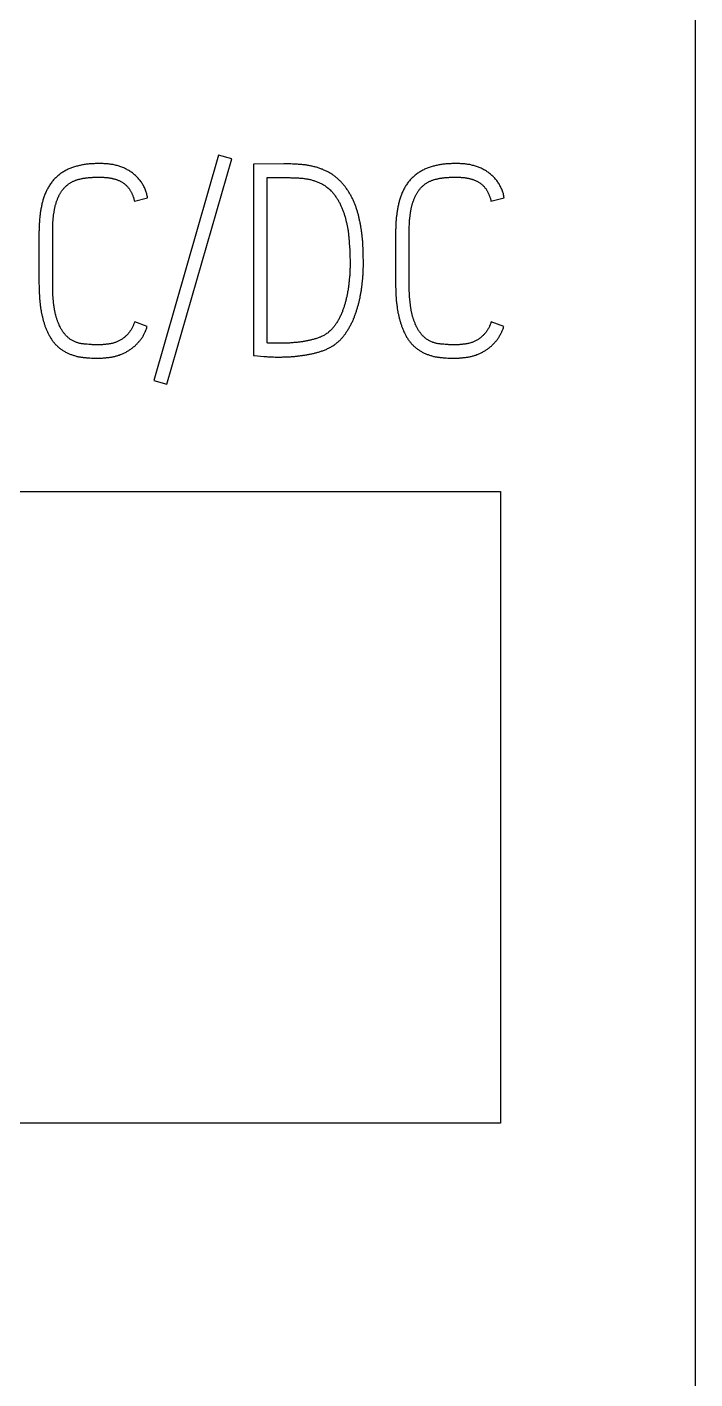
# Model space of a CAD drawing. Extents: x 0 to 420, y 0 to 297.
# Drawn here: x 139.66 to 145.22, y 208.13 to 219.39 of the extents above; entities that cross this region are included whole.
import ezdxf

# ---------------------------------------------------------------- set-up
doc = ezdxf.new("R2010")
doc.units = 0
doc.header["$LTSCALE"] = 23.1
doc.layers.add('10000_FRONT', color=7, linetype='CONTINUOUS')
doc.layers.add('10500_FRONT_LABELING', color=7, linetype='CONTINUOUS')

msp = doc.modelspace()

# ---------------------------------------------------------------- linework, layer by layer
at = {"layer": '10000_FRONT', "color": 7, "linetype": 'CONTINUOUS'}
for p, q in [((145.216, 230.642), (145.216, 140.642)), ((133.336, 215.522), (143.596, 215.522)), ((143.596, 215.522), (143.596, 210.262)), ((143.596, 210.262), (133.336, 210.262))]:
    msp.add_line(p, q, dxfattribs=at)
at = {"layer": '10500_FRONT_LABELING', "color": 7, "linetype": 'CONTINUOUS'}
for p, q in [((141.251, 218.32), (140.712, 216.445)), ((140.821, 216.414), (141.36, 218.289)), ((141.36, 218.289), (141.251, 218.32)), ((141.542, 218.247), (141.542, 216.653)), ((141.837, 218.248), (141.822, 218.249)), ((141.851, 218.248), (141.837, 218.248)), ((141.866, 218.247), (141.851, 218.248)), ((141.88, 218.247), (141.866, 218.247)), ((141.895, 218.246), (141.88, 218.247)), ((141.655, 216.758), (141.655, 218.134)), ((140.55, 217.938), (140.659, 217.965)), ((143.518, 217.938), (143.627, 217.965)), ((139.87, 217.725), (139.871, 217.736)), ((139.87, 217.714), (139.87, 217.725)), ((139.87, 217.703), (139.87, 217.714)), ((139.87, 217.676), (139.87, 217.687)), ((139.87, 217.249), (139.87, 217.676)), ((139.871, 217.736), (139.871, 217.746)), ((142.837, 217.698), (142.838, 217.709)), ((142.837, 217.687), (142.837, 217.698)), ((142.837, 217.676), (142.837, 217.687)), ((142.837, 217.249), (142.837, 217.676)), ((142.838, 217.73), (142.839, 217.741)), ((142.838, 217.72), (142.838, 217.73)), ((142.838, 217.709), (142.838, 217.72)), ((142.336, 217.624), (142.337, 217.61)), ((142.337, 217.61), (142.338, 217.596)), ((142.338, 217.596), (142.339, 217.581)), ((142.339, 217.581), (142.34, 217.567)), ((142.34, 217.567), (142.341, 217.553)), ((142.446, 217.641), (142.445, 217.655)), ((142.453, 217.548), (142.452, 217.562)), ((142.341, 217.553), (142.342, 217.539)), ((142.342, 217.539), (142.342, 217.525)), ((142.342, 217.525), (142.343, 217.51)), ((142.343, 217.51), (142.343, 217.496)), ((142.343, 217.496), (142.344, 217.482)), ((142.344, 217.482), (142.344, 217.468)), ((142.344, 217.468), (142.345, 217.453)), ((142.345, 217.453), (142.345, 217.439)), ((142.454, 217.533), (142.453, 217.548)), ((142.454, 217.519), (142.454, 217.533)), ((142.455, 217.497), (142.454, 217.519)), ((142.455, 217.468), (142.455, 217.497)), ((142.456, 217.447), (142.455, 217.468)), ((142.456, 217.432), (142.456, 217.447)), ((142.345, 217.439), (142.345, 217.425)), ((142.345, 217.425), (142.345, 217.411)), ((142.456, 217.418), (142.456, 217.432)), ((139.756, 217.248), (139.757, 217.235)), ((139.757, 217.235), (139.757, 217.221)), ((139.757, 217.221), (139.757, 217.208)), ((139.87, 217.237), (139.87, 217.249)), ((139.87, 217.225), (139.87, 217.237)), ((139.87, 217.212), (139.87, 217.225)), ((142.724, 217.248), (142.724, 217.235)), ((142.724, 217.235), (142.724, 217.221)), ((142.724, 217.221), (142.725, 217.208)), ((142.837, 217.237), (142.837, 217.249)), ((142.838, 217.225), (142.837, 217.237)), ((142.838, 217.212), (142.838, 217.225)), ((139.757, 217.208), (139.757, 217.195)), ((139.757, 217.195), (139.758, 217.181)), ((139.758, 217.181), (139.758, 217.168)), ((139.758, 217.168), (139.759, 217.154)), ((139.87, 217.2), (139.87, 217.212)), ((139.871, 217.188), (139.87, 217.2)), ((139.871, 217.176), (139.871, 217.188)), ((139.872, 217.164), (139.871, 217.176)), ((139.872, 217.152), (139.872, 217.164)), ((139.873, 217.14), (139.872, 217.152)), ((142.725, 217.208), (142.725, 217.195)), ((142.725, 217.195), (142.726, 217.181)), ((142.726, 217.181), (142.726, 217.168)), ((142.726, 217.168), (142.727, 217.154)), ((142.838, 217.2), (142.838, 217.212)), ((142.838, 217.188), (142.838, 217.2)), ((142.839, 217.176), (142.838, 217.188)), ((142.839, 217.164), (142.839, 217.176)), ((142.84, 217.152), (142.839, 217.164)), ((142.841, 217.14), (142.84, 217.152)), ((140.657, 216.895), (140.553, 216.933)), ((143.625, 216.895), (143.52, 216.933)), ((140.182, 216.744), (140.17, 216.745)), ((140.194, 216.744), (140.182, 216.744)), ((141.756, 216.756), (141.705, 216.756)), ((141.77, 216.756), (141.756, 216.756)), ((141.784, 216.756), (141.77, 216.756)), ((141.82, 216.757), (141.806, 216.756)), ((141.834, 216.757), (141.82, 216.757)), ((143.149, 216.744), (143.137, 216.745)), ((143.162, 216.744), (143.149, 216.744)), ((140.192, 216.632), (140.206, 216.632)), ((140.206, 216.632), (140.219, 216.632)), ((141.599, 216.648), (141.628, 216.645)), ((141.628, 216.645), (141.642, 216.644)), ((141.721, 216.64), (141.736, 216.64)), ((143.16, 216.632), (143.173, 216.632)), ((143.173, 216.632), (143.187, 216.632)), ((140.712, 216.445), (140.821, 216.414))]:
    msp.add_line(p, q, dxfattribs=at)
for points in [[(140.659, 217.965), (140.658, 217.973), (140.657, 217.982), (140.655, 217.99), (140.653, 217.998), (140.651, 218.006), (140.648, 218.014), (140.646, 218.022), (140.643, 218.029), (140.64, 218.037), (140.637, 218.045), (140.633, 218.052), (140.629, 218.06), (140.626, 218.067), (140.621, 218.075), (140.617, 218.082), (140.613, 218.089), (140.608, 218.096), (140.603, 218.102), (140.598, 218.109), (140.593, 218.115), (140.588, 218.122), (140.582, 218.128), (140.576, 218.134), (140.571, 218.14), (140.565, 218.146), (140.558, 218.152), (140.552, 218.157), (140.546, 218.163), (140.539, 218.168), (140.533, 218.173), (140.526, 218.178), (140.519, 218.183), (140.512, 218.188), (140.505, 218.192), (140.498, 218.196), (140.491, 218.2), (140.484, 218.204), (140.476, 218.208), (140.468, 218.212), (140.461, 218.215), (140.453, 218.219), (140.445, 218.222), (140.438, 218.225), (140.43, 218.227), (140.422, 218.23), (140.414, 218.232), (140.406, 218.234), (140.398, 218.236), (140.39, 218.238), (140.381, 218.24), (140.373, 218.242), (140.365, 218.243), (140.357, 218.244), (140.348, 218.246), (140.34, 218.247), (140.332, 218.248), (140.324, 218.248), (140.315, 218.249), (140.307, 218.25), (140.299, 218.25), (140.29, 218.251), (140.282, 218.251), (140.274, 218.251), (140.266, 218.251), (140.257, 218.251), (140.249, 218.251), (140.241, 218.251), (140.232, 218.251), (140.224, 218.251), (140.216, 218.25), (140.208, 218.25), (140.199, 218.25), (140.191, 218.249), (140.183, 218.248), (140.174, 218.248), (140.166, 218.247), (140.158, 218.246), (140.15, 218.245), (140.141, 218.244), (140.133, 218.242), (140.125, 218.241), (140.117, 218.239), (140.108, 218.238), (140.1, 218.236), (140.092, 218.234), (140.084, 218.232), (140.076, 218.23), (140.068, 218.228), (140.06, 218.226), (140.052, 218.224), (140.044, 218.221), (140.036, 218.218), (140.028, 218.215), (140.021, 218.213), (140.013, 218.209), (140.005, 218.206), (139.998, 218.203), (139.99, 218.199), (139.983, 218.195), (139.975, 218.191), (139.968, 218.187), (139.961, 218.183), (139.954, 218.179), (139.947, 218.174), (139.94, 218.17), (139.933, 218.165), (139.926, 218.16), (139.92, 218.155), (139.913, 218.15), (139.907, 218.144), (139.901, 218.139), (139.895, 218.133), (139.889, 218.127), (139.883, 218.121), (139.877, 218.115), (139.872, 218.108), (139.867, 218.102), (139.862, 218.095), (139.857, 218.089), (139.852, 218.082), (139.847, 218.075), (139.843, 218.068), (139.838, 218.061), (139.834, 218.054), (139.83, 218.047), (139.826, 218.039), (139.822, 218.032), (139.819, 218.025), (139.815, 218.017), (139.812, 218.009), (139.808, 218.002), (139.805, 217.994), (139.802, 217.986), (139.8, 217.979), (139.797, 217.971), (139.794, 217.963), (139.792, 217.955), (139.789, 217.947), (139.787, 217.939), (139.785, 217.931), (139.783, 217.923), (139.781, 217.915), (139.779, 217.907), (139.777, 217.899), (139.776, 217.891), (139.774, 217.883), (139.772, 217.875), (139.771, 217.867), (139.77, 217.858), (139.768, 217.85), (139.767, 217.842), (139.766, 217.834), (139.765, 217.825), (139.764, 217.817), (139.763, 217.809), (139.762, 217.801), (139.761, 217.792), (139.761, 217.784), (139.76, 217.776), (139.759, 217.768), (139.759, 217.759), (139.758, 217.751), (139.758, 217.743), (139.758, 217.735), (139.757, 217.726), (139.757, 217.718), (139.757, 217.71), (139.757, 217.701), (139.757, 217.693), (139.756, 217.685), (139.756, 217.248)], [(141.822, 218.249), (141.815, 218.249), (141.808, 218.249), (141.8, 218.249), (141.793, 218.249), (141.542, 218.247)], [(142.445, 217.655), (142.444, 217.662), (142.443, 217.669), (142.442, 217.677), (142.441, 217.684), (142.44, 217.691), (142.439, 217.698), (142.438, 217.705), (142.437, 217.712), (142.436, 217.719), (142.435, 217.726), (142.434, 217.733), (142.432, 217.74), (142.431, 217.747), (142.43, 217.755), (142.428, 217.762), (142.427, 217.769), (142.425, 217.776), (142.424, 217.783), (142.422, 217.79), (142.421, 217.797), (142.419, 217.804), (142.417, 217.811), (142.416, 217.818), (142.414, 217.825), (142.412, 217.832), (142.41, 217.839), (142.408, 217.846), (142.406, 217.853), (142.404, 217.86), (142.402, 217.867), (142.4, 217.874), (142.397, 217.881), (142.395, 217.887), (142.393, 217.894), (142.39, 217.901), (142.387, 217.908), (142.385, 217.915), (142.382, 217.921), (142.379, 217.928), (142.376, 217.935), (142.373, 217.941), (142.37, 217.948), (142.367, 217.954), (142.364, 217.961), (142.361, 217.967), (142.358, 217.974), (142.354, 217.98), (142.351, 217.987), (142.347, 217.993), (142.344, 217.999), (142.34, 218.005), (142.336, 218.012), (142.332, 218.018), (142.328, 218.024), (142.324, 218.03), (142.32, 218.036), (142.316, 218.042), (142.311, 218.048), (142.307, 218.054), (142.303, 218.059), (142.298, 218.065), (142.293, 218.071), (142.289, 218.076), (142.284, 218.082), (142.279, 218.087), (142.274, 218.092), (142.27, 218.098), (142.265, 218.103), (142.259, 218.108), (142.254, 218.113), (142.249, 218.118), (142.244, 218.123), (142.238, 218.128), (142.233, 218.132), (142.227, 218.137), (142.222, 218.142), (142.216, 218.146), (142.21, 218.151), (142.204, 218.155), (142.198, 218.159), (142.192, 218.163), (142.186, 218.167), (142.18, 218.171), (142.173, 218.175), (142.167, 218.178), (142.161, 218.182), (142.154, 218.185), (142.148, 218.188), (142.141, 218.191), (142.135, 218.194), (142.128, 218.197), (142.121, 218.2), (142.115, 218.203), (142.108, 218.205), (142.101, 218.208), (142.094, 218.21), (142.087, 218.213), (142.08, 218.215), (142.073, 218.217), (142.066, 218.22), (142.059, 218.222), (142.052, 218.224), (142.045, 218.225), (142.038, 218.227), (142.031, 218.229), (142.024, 218.23), (142.017, 218.232), (142.01, 218.233), (142.003, 218.235), (141.995, 218.236), (141.988, 218.237), (141.981, 218.238), (141.974, 218.239), (141.967, 218.24), (141.96, 218.241), (141.952, 218.241), (141.945, 218.242), (141.938, 218.243), (141.931, 218.243), (141.924, 218.244), (141.916, 218.244), (141.909, 218.245), (141.895, 218.246)], [(143.627, 217.965), (143.626, 217.973), (143.624, 217.982), (143.623, 217.99), (143.621, 217.998), (143.619, 218.006), (143.616, 218.014), (143.614, 218.022), (143.611, 218.029), (143.608, 218.037), (143.604, 218.045), (143.601, 218.052), (143.597, 218.06), (143.593, 218.067), (143.589, 218.075), (143.585, 218.082), (143.58, 218.089), (143.576, 218.096), (143.571, 218.102), (143.566, 218.109), (143.561, 218.115), (143.555, 218.122), (143.55, 218.128), (143.544, 218.134), (143.538, 218.14), (143.532, 218.146), (143.526, 218.152), (143.52, 218.157), (143.514, 218.163), (143.507, 218.168), (143.501, 218.173), (143.494, 218.178), (143.487, 218.183), (143.48, 218.188), (143.473, 218.192), (143.466, 218.196), (143.459, 218.2), (143.451, 218.204), (143.444, 218.208), (143.436, 218.212), (143.429, 218.215), (143.421, 218.219), (143.413, 218.222), (143.405, 218.225), (143.397, 218.227), (143.39, 218.23), (143.382, 218.232), (143.374, 218.234), (143.365, 218.236), (143.357, 218.238), (143.349, 218.24), (143.341, 218.242), (143.333, 218.243), (143.324, 218.244), (143.316, 218.246), (143.308, 218.247), (143.3, 218.248), (143.291, 218.248), (143.283, 218.249), (143.275, 218.25), (143.266, 218.25), (143.258, 218.251), (143.25, 218.251), (143.242, 218.251), (143.233, 218.251), (143.225, 218.251), (143.217, 218.251), (143.208, 218.251), (143.2, 218.251), (143.192, 218.251), (143.184, 218.25), (143.175, 218.25), (143.167, 218.25), (143.159, 218.249), (143.151, 218.248), (143.142, 218.248), (143.134, 218.247), (143.126, 218.246), (143.117, 218.245), (143.109, 218.244), (143.101, 218.242), (143.093, 218.241), (143.084, 218.239), (143.076, 218.238), (143.068, 218.236), (143.06, 218.234), (143.052, 218.232), (143.044, 218.23), (143.036, 218.228), (143.028, 218.226), (143.02, 218.224), (143.012, 218.221), (143.004, 218.218), (142.996, 218.215), (142.988, 218.213), (142.981, 218.209), (142.973, 218.206), (142.965, 218.203), (142.958, 218.199), (142.95, 218.195), (142.943, 218.191), (142.936, 218.187), (142.928, 218.183), (142.921, 218.179), (142.914, 218.174), (142.908, 218.17), (142.901, 218.165), (142.894, 218.16), (142.888, 218.155), (142.881, 218.15), (142.875, 218.144), (142.869, 218.139), (142.862, 218.133), (142.857, 218.127), (142.851, 218.121), (142.845, 218.115), (142.84, 218.108), (142.834, 218.102), (142.829, 218.095), (142.824, 218.089), (142.82, 218.082), (142.815, 218.075), (142.81, 218.068), (142.806, 218.061), (142.802, 218.054), (142.798, 218.047), (142.794, 218.039), (142.79, 218.032), (142.786, 218.025), (142.783, 218.017), (142.779, 218.009), (142.776, 218.002), (142.773, 217.994), (142.77, 217.986), (142.767, 217.979), (142.765, 217.971), (142.762, 217.963), (142.759, 217.955), (142.757, 217.947), (142.755, 217.939), (142.753, 217.931), (142.751, 217.923), (142.749, 217.915), (142.747, 217.907), (142.745, 217.899), (142.743, 217.891), (142.742, 217.883), (142.74, 217.875), (142.739, 217.867), (142.737, 217.858), (142.736, 217.85), (142.735, 217.842), (142.734, 217.834), (142.733, 217.825), (142.732, 217.817), (142.731, 217.809), (142.73, 217.801), (142.729, 217.792), (142.728, 217.784), (142.728, 217.776), (142.727, 217.768), (142.727, 217.759), (142.726, 217.751), (142.726, 217.743), (142.725, 217.735), (142.725, 217.726), (142.725, 217.718), (142.725, 217.71), (142.724, 217.701), (142.724, 217.693), (142.724, 217.685), (142.724, 217.248)], [(139.871, 217.746), (139.872, 217.757), (139.872, 217.763), (139.872, 217.768), (139.873, 217.773), (139.873, 217.779), (139.874, 217.784), (139.874, 217.789), (139.875, 217.795), (139.875, 217.8), (139.876, 217.805), (139.876, 217.811), (139.877, 217.816), (139.878, 217.821), (139.878, 217.827), (139.879, 217.832), (139.88, 217.837), (139.881, 217.843), (139.881, 217.848), (139.882, 217.853), (139.883, 217.858), (139.884, 217.864), (139.885, 217.869), (139.886, 217.874), (139.887, 217.88), (139.888, 217.885), (139.89, 217.89), (139.891, 217.895), (139.892, 217.901), (139.894, 217.906), (139.895, 217.911), (139.897, 217.916), (139.898, 217.921), (139.9, 217.927), (139.902, 217.932), (139.903, 217.937), (139.905, 217.942), (139.907, 217.947), (139.909, 217.952), (139.911, 217.957), (139.913, 217.962), (139.915, 217.967), (139.917, 217.972), (139.92, 217.977), (139.922, 217.982), (139.924, 217.987), (139.927, 217.992), (139.929, 217.996), (139.932, 218.001), (139.935, 218.006), (139.938, 218.01), (139.941, 218.015), (139.944, 218.02), (139.947, 218.024), (139.95, 218.028), (139.953, 218.033), (139.957, 218.037), (139.96, 218.041), (139.963, 218.045), (139.967, 218.049), (139.971, 218.053), (139.975, 218.057), (139.978, 218.06), (139.982, 218.064), (139.986, 218.068), (139.991, 218.071), (139.995, 218.075), (139.999, 218.078), (140.004, 218.081), (140.008, 218.084), (140.013, 218.087), (140.017, 218.09), (140.022, 218.093), (140.027, 218.096), (140.031, 218.098), (140.036, 218.101), (140.041, 218.103), (140.046, 218.105), (140.051, 218.108), (140.056, 218.11), (140.061, 218.112), (140.066, 218.113), (140.071, 218.115), (140.076, 218.117), (140.082, 218.118), (140.087, 218.12), (140.092, 218.121), (140.097, 218.122), (140.103, 218.124), (140.108, 218.125), (140.113, 218.126), (140.119, 218.127), (140.124, 218.128), (140.129, 218.129), (140.135, 218.129), (140.14, 218.13), (140.145, 218.131), (140.151, 218.132), (140.156, 218.132), (140.161, 218.133), (140.167, 218.134), (140.172, 218.134), (140.177, 218.135), (140.183, 218.135), (140.188, 218.136), (140.194, 218.136), (140.199, 218.136), (140.204, 218.137), (140.21, 218.137), (140.215, 218.137), (140.221, 218.137), (140.226, 218.138), (140.231, 218.138), (140.237, 218.138), (140.242, 218.138), (140.248, 218.138), (140.253, 218.138), (140.258, 218.138), (140.264, 218.138), (140.269, 218.138), (140.275, 218.138), (140.28, 218.138), (140.286, 218.137), (140.291, 218.137), (140.296, 218.137), (140.302, 218.136), (140.307, 218.136), (140.313, 218.136), (140.318, 218.135), (140.323, 218.134), (140.329, 218.134), (140.334, 218.133), (140.339, 218.132), (140.345, 218.131), (140.35, 218.13), (140.356, 218.13), (140.361, 218.128), (140.366, 218.127), (140.371, 218.126), (140.377, 218.125), (140.382, 218.123), (140.387, 218.122), (140.392, 218.12), (140.398, 218.119), (140.403, 218.117), (140.408, 218.115), (140.413, 218.113), (140.418, 218.111), (140.423, 218.109), (140.428, 218.107), (140.433, 218.104), (140.437, 218.102), (140.442, 218.099), (140.447, 218.096), (140.451, 218.094), (140.456, 218.091), (140.46, 218.087), (140.465, 218.084), (140.469, 218.081), (140.473, 218.077), (140.477, 218.074), (140.481, 218.07), (140.485, 218.066), (140.489, 218.063), (140.492, 218.059), (140.496, 218.055), (140.499, 218.05), (140.503, 218.046), (140.506, 218.042), (140.509, 218.037), (140.512, 218.033), (140.515, 218.028), (140.518, 218.024), (140.52, 218.019), (140.523, 218.014), (140.525, 218.009), (140.528, 218.005), (140.53, 218), (140.532, 217.995), (140.534, 217.99), (140.536, 217.985), (140.538, 217.98), (140.54, 217.975), (140.542, 217.97), (140.543, 217.965), (140.545, 217.959)], [(141.655, 218.134), (141.837, 218.134), (141.845, 218.134), (141.852, 218.133), (141.859, 218.133), (141.866, 218.133), (141.873, 218.133), (141.881, 218.133), (141.888, 218.132), (141.895, 218.132), (141.902, 218.132), (141.909, 218.131), (141.916, 218.131), (141.924, 218.13), (141.931, 218.13), (141.938, 218.129), (141.945, 218.128), (141.952, 218.128), (141.959, 218.127), (141.966, 218.126), (141.973, 218.125), (141.98, 218.124), (141.988, 218.123), (141.995, 218.122), (142.002, 218.12), (142.009, 218.119), (142.016, 218.117), (142.023, 218.115), (142.03, 218.113), (142.037, 218.111), (142.044, 218.109), (142.05, 218.107), (142.057, 218.104), (142.064, 218.102), (142.071, 218.099), (142.078, 218.097), (142.084, 218.094), (142.091, 218.091), (142.097, 218.088), (142.104, 218.085), (142.11, 218.081), (142.116, 218.078), (142.123, 218.074), (142.129, 218.07), (142.135, 218.067), (142.141, 218.062), (142.147, 218.058), (142.153, 218.054), (142.159, 218.05), (142.164, 218.045), (142.17, 218.04), (142.175, 218.035), (142.18, 218.031), (142.185, 218.025), (142.19, 218.02), (142.195, 218.015), (142.2, 218.01), (142.204, 218.004), (142.209, 217.999), (142.213, 217.993), (142.218, 217.987), (142.222, 217.981), (142.226, 217.975), (142.23, 217.969), (142.234, 217.963), (142.238, 217.957), (142.242, 217.951), (142.245, 217.945), (142.249, 217.939), (142.252, 217.932), (142.256, 217.926), (142.259, 217.92), (142.262, 217.913), (142.266, 217.907), (142.269, 217.9), (142.272, 217.894), (142.275, 217.887), (142.277, 217.881), (142.28, 217.874), (142.283, 217.868), (142.285, 217.861), (142.288, 217.854), (142.29, 217.847), (142.293, 217.841), (142.295, 217.834), (142.297, 217.827), (142.299, 217.82), (142.302, 217.813), (142.304, 217.806), (142.306, 217.799), (142.307, 217.792), (142.309, 217.785), (142.311, 217.778), (142.313, 217.771), (142.314, 217.765), (142.316, 217.758), (142.318, 217.751), (142.319, 217.744), (142.32, 217.737), (142.322, 217.73), (142.323, 217.723), (142.324, 217.716), (142.326, 217.709), (142.327, 217.702), (142.328, 217.695), (142.329, 217.687), (142.33, 217.68), (142.331, 217.673), (142.332, 217.666), (142.333, 217.659), (142.333, 217.652), (142.334, 217.645), (142.335, 217.638), (142.335, 217.631), (142.336, 217.624)], [(142.839, 217.741), (142.839, 217.752), (142.84, 217.757), (142.84, 217.763), (142.84, 217.768), (142.841, 217.773), (142.841, 217.779), (142.841, 217.784), (142.842, 217.789), (142.842, 217.795), (142.843, 217.8), (142.843, 217.805), (142.844, 217.811), (142.845, 217.816), (142.845, 217.821), (142.846, 217.827), (142.847, 217.832), (142.847, 217.837), (142.848, 217.843), (142.849, 217.848), (142.85, 217.853), (142.851, 217.858), (142.852, 217.864), (142.853, 217.869), (142.854, 217.874), (142.855, 217.88), (142.856, 217.885), (142.857, 217.89), (142.859, 217.895), (142.86, 217.901), (142.861, 217.906), (142.863, 217.911), (142.864, 217.916), (142.866, 217.921), (142.868, 217.927), (142.869, 217.932), (142.871, 217.937), (142.873, 217.942), (142.875, 217.947), (142.877, 217.952), (142.879, 217.957), (142.881, 217.962), (142.883, 217.967), (142.885, 217.972), (142.887, 217.977), (142.89, 217.982), (142.892, 217.987), (142.895, 217.992), (142.897, 217.996), (142.9, 218.001), (142.903, 218.006), (142.905, 218.01), (142.908, 218.015), (142.911, 218.02), (142.914, 218.024), (142.918, 218.028), (142.921, 218.033), (142.924, 218.037), (142.928, 218.041), (142.931, 218.045), (142.935, 218.049), (142.938, 218.053), (142.942, 218.057), (142.946, 218.06), (142.95, 218.064), (142.954, 218.068), (142.958, 218.071), (142.963, 218.075), (142.967, 218.078), (142.971, 218.081), (142.976, 218.084), (142.98, 218.087), (142.985, 218.09), (142.99, 218.093), (142.994, 218.096), (142.999, 218.098), (143.004, 218.101), (143.009, 218.103), (143.014, 218.105), (143.019, 218.108), (143.024, 218.11), (143.029, 218.112), (143.034, 218.113), (143.039, 218.115), (143.044, 218.117), (143.049, 218.118), (143.055, 218.12), (143.06, 218.121), (143.065, 218.122), (143.071, 218.124), (143.076, 218.125), (143.081, 218.126), (143.086, 218.127), (143.092, 218.128), (143.097, 218.129), (143.102, 218.129), (143.108, 218.13), (143.113, 218.131), (143.118, 218.132), (143.124, 218.132), (143.129, 218.133), (143.134, 218.134), (143.14, 218.134), (143.145, 218.135), (143.151, 218.135), (143.156, 218.136), (143.161, 218.136), (143.167, 218.136), (143.172, 218.137), (143.178, 218.137), (143.183, 218.137), (143.188, 218.137), (143.194, 218.138), (143.199, 218.138), (143.205, 218.138), (143.21, 218.138), (143.215, 218.138), (143.221, 218.138), (143.226, 218.138), (143.232, 218.138), (143.237, 218.138), (143.243, 218.138), (143.248, 218.138), (143.253, 218.137), (143.259, 218.137), (143.264, 218.137), (143.27, 218.136), (143.275, 218.136), (143.28, 218.136), (143.286, 218.135), (143.291, 218.134), (143.297, 218.134), (143.302, 218.133), (143.307, 218.132), (143.313, 218.131), (143.318, 218.13), (143.323, 218.13), (143.329, 218.128), (143.334, 218.127), (143.339, 218.126), (143.344, 218.125), (143.35, 218.123), (143.355, 218.122), (143.36, 218.12), (143.365, 218.119), (143.37, 218.117), (143.376, 218.115), (143.381, 218.113), (143.386, 218.111), (143.39, 218.109), (143.395, 218.107), (143.4, 218.104), (143.405, 218.102), (143.41, 218.099), (143.415, 218.096), (143.419, 218.094), (143.424, 218.091), (143.428, 218.087), (143.432, 218.084), (143.437, 218.081), (143.441, 218.077), (143.445, 218.074), (143.449, 218.07), (143.453, 218.066), (143.456, 218.063), (143.46, 218.059), (143.464, 218.055), (143.467, 218.05), (143.47, 218.046), (143.474, 218.042), (143.477, 218.037), (143.48, 218.033), (143.483, 218.028), (143.485, 218.024), (143.488, 218.019), (143.491, 218.014), (143.493, 218.009), (143.495, 218.005), (143.498, 218), (143.5, 217.995), (143.502, 217.99), (143.504, 217.985), (143.506, 217.98), (143.508, 217.975), (143.509, 217.97), (143.511, 217.965), (143.513, 217.959)], [(140.545, 217.959), (140.546, 217.954), (140.548, 217.949), (140.549, 217.944), (140.55, 217.938)], [(143.513, 217.959), (143.514, 217.954), (143.516, 217.949), (143.517, 217.944), (143.518, 217.938)], [(139.87, 217.687), (139.87, 217.698), (139.87, 217.703)], [(142.452, 217.562), (142.452, 217.569), (142.452, 217.577), (142.451, 217.584), (142.451, 217.591), (142.45, 217.598), (142.45, 217.605), (142.449, 217.612), (142.448, 217.619), (142.448, 217.627), (142.446, 217.641)], [(141.814, 216.642), (141.821, 216.642), (141.828, 216.642), (141.835, 216.643), (141.843, 216.643), (141.85, 216.643), (141.857, 216.644), (141.864, 216.645), (141.871, 216.645), (141.878, 216.646), (141.885, 216.646), (141.892, 216.647), (141.899, 216.648), (141.907, 216.648), (141.914, 216.649), (141.921, 216.65), (141.928, 216.651), (141.935, 216.652), (141.942, 216.653), (141.949, 216.654), (141.956, 216.655), (141.963, 216.656), (141.97, 216.657), (141.977, 216.658), (141.985, 216.659), (141.992, 216.661), (141.999, 216.662), (142.006, 216.663), (142.013, 216.665), (142.02, 216.666), (142.027, 216.668), (142.034, 216.669), (142.041, 216.671), (142.048, 216.673), (142.055, 216.674), (142.062, 216.676), (142.069, 216.678), (142.076, 216.68), (142.083, 216.682), (142.09, 216.684), (142.097, 216.686), (142.104, 216.688), (142.111, 216.691), (142.118, 216.693), (142.125, 216.696), (142.132, 216.698), (142.138, 216.701), (142.145, 216.704), (142.152, 216.707), (142.158, 216.71), (142.165, 216.713), (142.171, 216.716), (142.178, 216.72), (142.184, 216.723), (142.19, 216.727), (142.197, 216.73), (142.203, 216.734), (142.209, 216.738), (142.215, 216.742), (142.221, 216.747), (142.227, 216.751), (142.233, 216.755), (142.238, 216.76), (142.244, 216.765), (142.249, 216.769), (142.254, 216.774), (142.259, 216.779), (142.265, 216.784), (142.269, 216.79), (142.274, 216.795), (142.279, 216.8), (142.284, 216.806), (142.288, 216.811), (142.293, 216.817), (142.297, 216.823), (142.302, 216.829), (142.306, 216.834), (142.31, 216.84), (142.314, 216.846), (142.318, 216.852), (142.322, 216.858), (142.326, 216.865), (142.33, 216.871), (142.334, 216.877), (142.337, 216.883), (142.341, 216.89), (142.344, 216.896), (142.348, 216.902), (142.351, 216.909), (142.354, 216.915), (142.358, 216.921), (142.361, 216.928), (142.364, 216.934), (142.367, 216.941), (142.37, 216.947), (142.373, 216.954), (142.375, 216.961), (142.378, 216.967), (142.381, 216.974), (142.383, 216.981), (142.386, 216.987), (142.388, 216.994), (142.391, 217.001), (142.393, 217.008), (142.396, 217.015), (142.398, 217.022), (142.4, 217.028), (142.402, 217.035), (142.404, 217.042), (142.406, 217.049), (142.408, 217.056), (142.41, 217.063), (142.412, 217.07), (142.414, 217.077), (142.416, 217.084), (142.418, 217.091), (142.42, 217.098), (142.421, 217.105), (142.423, 217.112), (142.425, 217.119), (142.426, 217.126), (142.428, 217.133), (142.429, 217.14), (142.43, 217.147), (142.432, 217.154), (142.433, 217.161), (142.434, 217.168), (142.436, 217.175), (142.437, 217.182), (142.438, 217.189), (142.439, 217.196), (142.44, 217.204), (142.441, 217.211), (142.442, 217.218), (142.443, 217.225), (142.444, 217.232), (142.445, 217.239), (142.446, 217.246), (142.446, 217.253), (142.447, 217.26), (142.448, 217.267), (142.449, 217.275), (142.449, 217.282), (142.45, 217.289), (142.451, 217.296), (142.451, 217.303), (142.452, 217.31), (142.452, 217.317), (142.453, 217.325), (142.453, 217.332), (142.454, 217.339), (142.454, 217.346), (142.454, 217.353), (142.455, 217.36), (142.455, 217.368), (142.455, 217.375), (142.455, 217.382), (142.456, 217.389), (142.456, 217.396), (142.456, 217.404), (142.456, 217.418)], [(142.345, 217.411), (142.345, 217.396), (142.345, 217.389), (142.345, 217.382), (142.344, 217.375), (142.344, 217.368), (142.344, 217.361), (142.344, 217.353), (142.343, 217.346), (142.343, 217.339), (142.343, 217.332), (142.342, 217.325), (142.342, 217.318), (142.341, 217.311), (142.341, 217.304), (142.34, 217.297), (142.339, 217.29), (142.339, 217.283), (142.338, 217.276), (142.337, 217.268), (142.336, 217.261), (142.336, 217.254), (142.335, 217.247), (142.334, 217.24), (142.333, 217.233), (142.332, 217.226), (142.331, 217.219), (142.33, 217.212), (142.329, 217.205), (142.328, 217.198), (142.327, 217.191), (142.325, 217.184), (142.324, 217.177), (142.323, 217.17), (142.322, 217.163), (142.32, 217.156), (142.319, 217.149), (142.317, 217.142), (142.316, 217.135), (142.314, 217.128), (142.312, 217.121), (142.311, 217.115), (142.309, 217.108), (142.307, 217.101), (142.305, 217.094), (142.303, 217.087), (142.301, 217.08), (142.299, 217.073), (142.297, 217.066), (142.295, 217.059), (142.293, 217.053), (142.29, 217.046), (142.288, 217.039), (142.286, 217.032), (142.283, 217.026)], [(139.759, 217.154), (139.76, 217.148), (139.76, 217.141), (139.76, 217.135), (139.761, 217.128), (139.761, 217.121), (139.762, 217.115), (139.763, 217.108), (139.763, 217.101), (139.764, 217.095), (139.765, 217.088), (139.765, 217.081), (139.766, 217.075), (139.767, 217.068), (139.768, 217.061), (139.769, 217.055), (139.77, 217.048), (139.771, 217.042), (139.772, 217.035), (139.773, 217.028), (139.774, 217.022), (139.775, 217.015), (139.777, 217.009), (139.778, 217.002), (139.779, 216.996), (139.781, 216.989), (139.782, 216.982), (139.784, 216.976), (139.785, 216.969), (139.787, 216.963), (139.788, 216.956), (139.79, 216.95), (139.792, 216.943), (139.794, 216.937), (139.796, 216.93), (139.798, 216.924), (139.8, 216.918), (139.802, 216.911), (139.804, 216.905), (139.806, 216.898), (139.808, 216.892), (139.811, 216.886), (139.813, 216.88), (139.816, 216.873), (139.818, 216.867), (139.821, 216.861), (139.824, 216.855), (139.826, 216.849), (139.829, 216.843), (139.832, 216.837), (139.835, 216.831), (139.839, 216.825), (139.842, 216.819), (139.845, 216.813), (139.849, 216.807), (139.852, 216.801), (139.856, 216.796), (139.859, 216.79), (139.863, 216.784), (139.867, 216.779), (139.871, 216.773), (139.875, 216.768), (139.879, 216.763), (139.883, 216.758), (139.888, 216.753), (139.892, 216.748), (139.897, 216.743), (139.902, 216.738), (139.906, 216.733), (139.911, 216.728), (139.916, 216.724), (139.922, 216.72), (139.927, 216.715), (139.932, 216.711), (139.938, 216.707), (139.943, 216.703), (139.949, 216.7), (139.954, 216.696), (139.96, 216.693), (139.966, 216.689), (139.972, 216.686), (139.978, 216.682), (139.984, 216.679), (139.99, 216.676), (139.996, 216.673), (140.002, 216.67), (140.008, 216.668), (140.014, 216.665), (140.02, 216.662), (140.027, 216.66), (140.033, 216.658), (140.04, 216.656), (140.046, 216.654), (140.052, 216.652), (140.059, 216.65), (140.065, 216.648), (140.072, 216.646), (140.078, 216.645), (140.085, 216.643), (140.092, 216.642), (140.098, 216.641), (140.105, 216.64), (140.112, 216.638), (140.118, 216.638), (140.125, 216.637), (140.132, 216.636), (140.138, 216.635), (140.145, 216.635), (140.152, 216.634), (140.159, 216.634), (140.165, 216.634), (140.172, 216.633), (140.179, 216.633), (140.192, 216.632)], [(140.17, 216.745), (140.157, 216.746), (140.151, 216.746), (140.145, 216.747), (140.139, 216.747), (140.133, 216.748), (140.127, 216.749), (140.121, 216.749), (140.115, 216.75), (140.109, 216.751), (140.103, 216.752), (140.097, 216.753), (140.091, 216.755), (140.085, 216.756), (140.079, 216.758), (140.073, 216.76), (140.068, 216.762), (140.062, 216.764), (140.056, 216.766), (140.051, 216.769), (140.045, 216.771), (140.04, 216.774), (140.034, 216.777), (140.029, 216.78), (140.024, 216.783), (140.019, 216.787), (140.014, 216.79), (140.009, 216.794), (140.004, 216.798), (140, 216.801), (139.995, 216.805), (139.99, 216.81), (139.986, 216.814), (139.982, 216.818), (139.978, 216.823), (139.974, 216.827), (139.97, 216.832), (139.966, 216.837), (139.962, 216.841), (139.958, 216.846), (139.955, 216.851), (139.952, 216.856), (139.948, 216.861), (139.945, 216.867), (139.942, 216.872), (139.939, 216.877), (139.936, 216.883), (139.933, 216.888), (139.931, 216.893), (139.928, 216.899), (139.925, 216.904), (139.923, 216.91), (139.92, 216.915), (139.918, 216.921), (139.916, 216.927), (139.914, 216.932), (139.911, 216.938), (139.909, 216.944), (139.907, 216.949), (139.905, 216.955), (139.904, 216.961), (139.902, 216.967), (139.9, 216.972), (139.898, 216.978), (139.897, 216.984), (139.895, 216.99), (139.894, 216.996), (139.892, 217.002), (139.891, 217.008), (139.89, 217.014), (139.888, 217.02), (139.887, 217.026), (139.886, 217.032), (139.885, 217.038), (139.884, 217.044), (139.883, 217.05), (139.882, 217.056), (139.881, 217.062), (139.88, 217.068), (139.88, 217.074), (139.879, 217.08), (139.878, 217.086), (139.877, 217.092), (139.877, 217.098), (139.876, 217.104), (139.876, 217.11), (139.875, 217.116), (139.875, 217.122), (139.874, 217.128), (139.874, 217.134), (139.873, 217.14)], [(142.727, 217.154), (142.727, 217.148), (142.728, 217.141), (142.728, 217.135), (142.729, 217.128), (142.729, 217.121), (142.73, 217.115), (142.73, 217.108), (142.731, 217.101), (142.732, 217.095), (142.732, 217.088), (142.733, 217.081), (142.734, 217.075), (142.735, 217.068), (142.736, 217.061), (142.736, 217.055), (142.737, 217.048), (142.738, 217.042), (142.74, 217.035), (142.741, 217.028), (142.742, 217.022), (142.743, 217.015), (142.744, 217.009), (142.746, 217.002), (142.747, 216.996), (142.748, 216.989), (142.75, 216.982), (142.751, 216.976), (142.753, 216.969), (142.755, 216.963), (142.756, 216.956), (142.758, 216.95), (142.76, 216.943), (142.762, 216.937), (142.764, 216.93), (142.765, 216.924), (142.767, 216.918), (142.77, 216.911), (142.772, 216.905), (142.774, 216.898), (142.776, 216.892), (142.778, 216.886), (142.781, 216.88), (142.783, 216.873), (142.786, 216.867), (142.789, 216.861), (142.791, 216.855), (142.794, 216.849), (142.797, 216.843), (142.8, 216.837), (142.803, 216.831), (142.806, 216.825), (142.809, 216.819), (142.813, 216.813), (142.816, 216.807), (142.82, 216.801), (142.823, 216.796), (142.827, 216.79), (142.831, 216.784), (142.835, 216.779), (142.839, 216.773), (142.843, 216.768), (142.847, 216.763), (142.851, 216.758), (142.855, 216.753), (142.86, 216.748), (142.865, 216.743), (142.869, 216.738), (142.874, 216.733), (142.879, 216.728), (142.884, 216.724), (142.889, 216.72), (142.895, 216.715), (142.9, 216.711), (142.905, 216.707), (142.911, 216.703), (142.917, 216.7), (142.922, 216.696), (142.928, 216.693), (142.934, 216.689), (142.939, 216.686), (142.945, 216.682), (142.951, 216.679), (142.957, 216.676), (142.963, 216.673), (142.969, 216.67), (142.976, 216.668), (142.982, 216.665), (142.988, 216.662), (142.995, 216.66), (143.001, 216.658), (143.007, 216.656), (143.014, 216.654), (143.02, 216.652), (143.027, 216.65), (143.033, 216.648), (143.04, 216.646), (143.046, 216.645), (143.053, 216.643), (143.059, 216.642), (143.066, 216.641), (143.073, 216.64), (143.079, 216.638), (143.086, 216.638), (143.093, 216.637), (143.099, 216.636), (143.106, 216.635), (143.113, 216.635), (143.12, 216.634), (143.126, 216.634), (143.133, 216.634), (143.14, 216.633), (143.146, 216.633), (143.16, 216.632)], [(143.137, 216.745), (143.125, 216.746), (143.119, 216.746), (143.113, 216.747), (143.107, 216.747), (143.101, 216.748), (143.095, 216.749), (143.089, 216.749), (143.083, 216.75), (143.077, 216.751), (143.071, 216.752), (143.065, 216.753), (143.059, 216.755), (143.053, 216.756), (143.047, 216.758), (143.041, 216.76), (143.035, 216.762), (143.03, 216.764), (143.024, 216.766), (143.018, 216.769), (143.013, 216.771), (143.007, 216.774), (143.002, 216.777), (142.997, 216.78), (142.992, 216.783), (142.987, 216.787), (142.982, 216.79), (142.977, 216.794), (142.972, 216.798), (142.967, 216.801), (142.963, 216.805), (142.958, 216.81), (142.954, 216.814), (142.949, 216.818), (142.945, 216.823), (142.941, 216.827), (142.937, 216.832), (142.933, 216.837), (142.93, 216.841), (142.926, 216.846), (142.923, 216.851), (142.919, 216.856), (142.916, 216.861), (142.913, 216.867), (142.91, 216.872), (142.907, 216.877), (142.904, 216.883), (142.901, 216.888), (142.898, 216.893), (142.896, 216.899), (142.893, 216.904), (142.891, 216.91), (142.888, 216.915), (142.886, 216.921), (142.884, 216.927), (142.881, 216.932), (142.879, 216.938), (142.877, 216.944), (142.875, 216.949), (142.873, 216.955), (142.871, 216.961), (142.87, 216.967), (142.868, 216.972), (142.866, 216.978), (142.865, 216.984), (142.863, 216.99), (142.862, 216.996), (142.86, 217.002), (142.859, 217.008), (142.857, 217.014), (142.856, 217.02), (142.855, 217.026), (142.854, 217.032), (142.853, 217.038), (142.852, 217.044), (142.851, 217.05), (142.85, 217.056), (142.849, 217.062), (142.848, 217.068), (142.847, 217.074), (142.847, 217.08), (142.846, 217.086), (142.845, 217.092), (142.845, 217.098), (142.844, 217.104), (142.843, 217.11), (142.843, 217.116), (142.842, 217.122), (142.842, 217.128), (142.841, 217.134), (142.841, 217.14)], [(142.283, 217.026), (142.281, 217.019), (142.278, 217.012), (142.275, 217.006), (142.273, 216.999), (142.27, 216.993), (142.267, 216.986), (142.264, 216.98), (142.261, 216.973), (142.257, 216.967), (142.254, 216.96), (142.251, 216.954), (142.247, 216.948), (142.244, 216.942), (142.24, 216.935), (142.236, 216.929), (142.232, 216.923), (142.228, 216.917), (142.224, 216.911), (142.22, 216.906), (142.216, 216.9), (142.212, 216.894), (142.207, 216.889), (142.203, 216.883), (142.198, 216.878), (142.193, 216.873), (142.189, 216.867), (142.183, 216.862), (142.178, 216.857), (142.173, 216.852), (142.167, 216.848), (142.162, 216.843), (142.156, 216.839), (142.15, 216.835), (142.144, 216.83), (142.138, 216.827), (142.132, 216.823), (142.126, 216.819), (142.12, 216.816), (142.113, 216.813), (142.107, 216.81), (142.1, 216.807), (142.094, 216.805), (142.087, 216.802), (142.08, 216.8), (142.073, 216.797), (142.066, 216.795), (142.06, 216.793), (142.053, 216.791), (142.046, 216.789), (142.039, 216.787), (142.032, 216.785), (142.025, 216.783), (142.018, 216.781), (142.011, 216.78), (142.004, 216.778), (141.997, 216.777), (141.99, 216.775), (141.983, 216.774), (141.976, 216.773), (141.969, 216.771), (141.962, 216.77), (141.955, 216.769), (141.948, 216.768), (141.941, 216.767), (141.934, 216.766), (141.927, 216.765), (141.92, 216.764), (141.913, 216.763), (141.906, 216.762), (141.899, 216.762), (141.892, 216.761), (141.884, 216.76), (141.877, 216.76), (141.87, 216.759), (141.863, 216.759), (141.856, 216.758), (141.849, 216.758), (141.842, 216.757), (141.834, 216.757)], [(140.553, 216.933), (140.551, 216.927), (140.549, 216.922), (140.546, 216.916), (140.544, 216.91), (140.542, 216.905), (140.539, 216.899), (140.537, 216.894), (140.534, 216.889), (140.531, 216.883), (140.529, 216.878), (140.526, 216.873), (140.523, 216.867), (140.519, 216.862), (140.516, 216.857), (140.513, 216.852), (140.509, 216.848), (140.505, 216.843), (140.501, 216.838), (140.497, 216.833), (140.493, 216.829), (140.489, 216.825), (140.485, 216.82), (140.48, 216.816), (140.476, 216.812), (140.471, 216.808), (140.467, 216.804), (140.462, 216.801), (140.457, 216.797), (140.452, 216.793), (140.447, 216.79), (140.442, 216.787), (140.437, 216.783), (140.432, 216.78), (140.426, 216.777), (140.421, 216.775), (140.415, 216.772), (140.41, 216.769), (140.404, 216.767), (140.399, 216.765), (140.393, 216.762), (140.387, 216.76), (140.382, 216.758), (140.376, 216.757), (140.37, 216.755), (140.364, 216.753), (140.358, 216.752), (140.352, 216.751), (140.346, 216.75), (140.34, 216.749), (140.334, 216.748), (140.328, 216.747), (140.322, 216.746), (140.316, 216.746), (140.31, 216.745), (140.303, 216.745), (140.297, 216.744), (140.291, 216.744), (140.285, 216.743), (140.279, 216.743), (140.273, 216.743), (140.267, 216.743), (140.261, 216.742), (140.255, 216.742), (140.249, 216.742), (140.243, 216.742), (140.237, 216.742), (140.23, 216.742), (140.224, 216.742), (140.218, 216.743), (140.212, 216.743), (140.206, 216.743), (140.2, 216.743), (140.194, 216.744)], [(140.611, 216.798), (140.615, 216.804), (140.619, 216.809), (140.622, 216.815), (140.626, 216.821), (140.629, 216.827), (140.632, 216.833), (140.635, 216.839), (140.638, 216.845), (140.641, 216.851), (140.644, 216.857), (140.646, 216.863), (140.649, 216.87), (140.651, 216.876), (140.653, 216.882), (140.655, 216.889), (140.657, 216.895)], [(143.52, 216.933), (143.518, 216.927), (143.516, 216.922), (143.514, 216.916), (143.512, 216.91), (143.51, 216.905), (143.507, 216.899), (143.505, 216.894), (143.502, 216.889), (143.499, 216.883), (143.496, 216.878), (143.493, 216.873), (143.49, 216.867), (143.487, 216.862), (143.484, 216.857), (143.48, 216.852), (143.477, 216.848), (143.473, 216.843), (143.469, 216.838), (143.465, 216.833), (143.461, 216.829), (143.457, 216.825), (143.452, 216.82), (143.448, 216.816), (143.443, 216.812), (143.439, 216.808), (143.434, 216.804), (143.43, 216.801), (143.425, 216.797), (143.42, 216.793), (143.415, 216.79), (143.41, 216.787), (143.405, 216.783), (143.399, 216.78), (143.394, 216.777), (143.389, 216.775), (143.383, 216.772), (143.378, 216.769), (143.372, 216.767), (143.366, 216.765), (143.361, 216.762), (143.355, 216.76), (143.349, 216.758), (143.343, 216.757), (143.338, 216.755), (143.332, 216.753), (143.326, 216.752), (143.32, 216.751), (143.314, 216.75), (143.308, 216.749), (143.302, 216.748), (143.296, 216.747), (143.289, 216.746), (143.283, 216.746), (143.277, 216.745), (143.271, 216.745), (143.265, 216.744), (143.259, 216.744), (143.253, 216.743), (143.247, 216.743), (143.241, 216.743), (143.235, 216.743), (143.229, 216.742), (143.223, 216.742), (143.216, 216.742), (143.21, 216.742), (143.204, 216.742), (143.198, 216.742), (143.192, 216.742), (143.186, 216.743), (143.18, 216.743), (143.174, 216.743), (143.168, 216.743), (143.162, 216.744)], [(143.579, 216.798), (143.583, 216.804), (143.586, 216.809), (143.59, 216.815), (143.593, 216.821), (143.597, 216.827), (143.6, 216.833), (143.603, 216.839), (143.606, 216.845), (143.609, 216.851), (143.611, 216.857), (143.614, 216.863), (143.616, 216.87), (143.619, 216.876), (143.621, 216.882), (143.623, 216.889), (143.625, 216.895)], [(140.219, 216.632), (140.226, 216.631), (140.232, 216.631), (140.239, 216.631), (140.246, 216.631), (140.252, 216.631), (140.259, 216.631), (140.266, 216.632), (140.273, 216.632), (140.279, 216.632), (140.286, 216.632), (140.293, 216.633), (140.299, 216.633), (140.306, 216.634), (140.313, 216.634), (140.319, 216.635), (140.326, 216.636), (140.333, 216.636), (140.339, 216.637), (140.346, 216.638), (140.353, 216.639), (140.359, 216.64), (140.366, 216.642), (140.373, 216.643), (140.379, 216.644), (140.386, 216.646), (140.393, 216.648), (140.399, 216.649), (140.406, 216.651), (140.412, 216.653), (140.419, 216.655), (140.425, 216.657), (140.432, 216.66), (140.438, 216.662), (140.444, 216.665), (140.45, 216.667), (140.457, 216.67), (140.463, 216.673), (140.469, 216.676), (140.475, 216.679), (140.481, 216.682), (140.487, 216.685), (140.493, 216.688), (140.498, 216.692), (140.504, 216.696), (140.51, 216.699), (140.516, 216.703), (140.521, 216.707), (140.527, 216.711), (140.532, 216.715), (140.537, 216.719), (140.543, 216.724), (140.548, 216.728), (140.553, 216.732), (140.558, 216.737), (140.563, 216.741), (140.568, 216.746), (140.572, 216.751), (140.577, 216.756), (140.582, 216.761), (140.586, 216.766), (140.591, 216.771), (140.595, 216.776), (140.599, 216.782), (140.603, 216.787), (140.607, 216.793), (140.611, 216.798)], [(143.187, 216.632), (143.193, 216.631), (143.2, 216.631), (143.207, 216.631), (143.213, 216.631), (143.22, 216.631), (143.227, 216.631), (143.234, 216.632), (143.24, 216.632), (143.247, 216.632), (143.254, 216.632), (143.26, 216.633), (143.267, 216.633), (143.274, 216.634), (143.28, 216.634), (143.287, 216.635), (143.294, 216.636), (143.3, 216.636), (143.307, 216.637), (143.314, 216.638), (143.32, 216.639), (143.327, 216.64), (143.334, 216.642), (143.34, 216.643), (143.347, 216.644), (143.354, 216.646), (143.36, 216.648), (143.367, 216.649), (143.374, 216.651), (143.38, 216.653), (143.386, 216.655), (143.393, 216.657), (143.399, 216.66), (143.406, 216.662), (143.412, 216.665), (143.418, 216.667), (143.424, 216.67), (143.43, 216.673), (143.436, 216.676), (143.443, 216.679), (143.449, 216.682), (143.454, 216.685), (143.46, 216.688), (143.466, 216.692), (143.472, 216.696), (143.478, 216.699), (143.483, 216.703), (143.489, 216.707), (143.494, 216.711), (143.5, 216.715), (143.505, 216.719), (143.51, 216.724), (143.516, 216.728), (143.521, 216.732), (143.526, 216.737), (143.531, 216.741), (143.535, 216.746), (143.54, 216.751), (143.545, 216.756), (143.549, 216.761), (143.554, 216.766), (143.558, 216.771), (143.563, 216.776), (143.567, 216.782), (143.571, 216.787), (143.575, 216.793), (143.579, 216.798)], [(141.705, 216.756), (141.698, 216.756), (141.691, 216.756), (141.684, 216.756), (141.677, 216.756), (141.669, 216.757), (141.662, 216.757), (141.655, 216.758)], [(141.806, 216.756), (141.791, 216.756), (141.784, 216.756)], [(141.542, 216.653), (141.549, 216.653), (141.599, 216.648)], [(141.642, 216.644), (141.65, 216.644), (141.657, 216.643), (141.664, 216.643), (141.671, 216.642), (141.678, 216.642), (141.685, 216.641), (141.693, 216.641), (141.7, 216.641), (141.707, 216.641), (141.721, 216.64)], [(141.736, 216.64), (141.743, 216.64), (141.75, 216.64), (141.757, 216.64), (141.764, 216.64), (141.771, 216.64), (141.778, 216.64), (141.785, 216.641), (141.793, 216.641), (141.8, 216.641), (141.814, 216.642)]]:
    msp.add_lwpolyline(points, dxfattribs=at)

doc.saveas('drawing.dxf')
